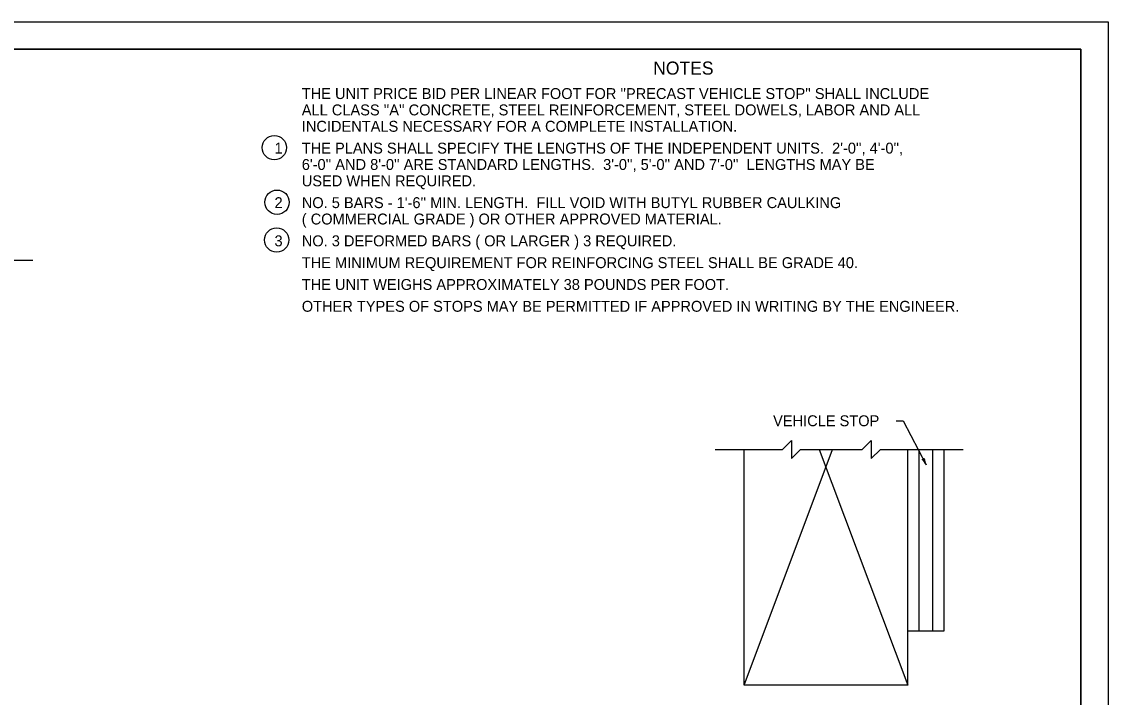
# Model space of a CAD drawing. Extents: x 1000 to 1036.3, y 1000 to 1022.
# Drawn here: x 1016.09 to 1036, y 1009.62 to 1022 of the extents above; entities that cross this region are included whole.
import ezdxf

# ---------------------------------------------------------------- set-up
doc = ezdxf.new("R2010")
doc.units = 0
for name, color, linetype in [('Level 1', 7, 'Continuous'), ('Level 10', 7, 'Continuous'), ('Level 11', 7, 'Continuous')]:
    doc.layers.add(name, color=color, linetype=linetype)

msp = doc.modelspace()

# ---------------------------------------------------------------- linework, layer by layer
at = {"layer": 'Level 1'}
for p, q in [((1013.795, 1017.631), (1016.29, 1017.631)), ((1032.114, 1014.685), (1032.239, 1014.685)), ((1032.239, 1014.685), (1032.665, 1013.876)), ((1028.795, 1014.159), (1029.779, 1014.159)), ((1029.324, 1009.836), (1029.324, 1014.159)), ((1029.324, 1009.836), (1030.945, 1014.159)), ((1030.703, 1014.159), (1032.324, 1009.836)), ((1032.074, 1014.159), (1033.341, 1014.159)), ((1032.324, 1009.836), (1032.324, 1014.159)), ((1032.532, 1010.836), (1032.532, 1014.159)), ((1032.782, 1010.836), (1032.782, 1014.159)), ((1032.99, 1010.836), (1032.99, 1014.159)), ((1032.324, 1010.836), (1032.99, 1010.836)), ((1032.324, 1009.836), (1029.324, 1009.836))]:
    msp.add_line(p, q, dxfattribs=at)
for points in [[(1029.779, 1014.159), (1030.029, 1014.159), (1030.195, 1014.325), (1030.195, 1013.992), (1030.362, 1014.159), (1031.24, 1014.159)], [(1031.24, 1014.159), (1031.49, 1014.159), (1031.657, 1014.325), (1031.657, 1013.992), (1031.824, 1014.159), (1032.074, 1014.159)]]:
    msp.add_lwpolyline(points, dxfattribs=at)
for centre in [(1020.717, 1019.692), (1020.766, 1018.691), (1020.758, 1017.999)]:
    msp.add_circle(centre, 0.223, dxfattribs=at)
for centre, radius, start, end in [((1032.596, 1014.007), 0.0312, 256.5708, 338.6875), ((1032.32, 1013.694), 0.391, 27.7962, 46.465), ((1033.011, 1014.058), 0.391, 189.1434, 207.7901), ((1032.32, 1013.694), 0.391, 27.784, 27.7963)]:
    msp.add_arc(centre, radius, start, end, dxfattribs=at)
at = {"layer": 'Level 10'}
for p, q in [((1000, 1022), (1036, 1022)), ((1036, 1022), (1036, 1000)), ((1007, 1021.5), (1035.5, 1021.5)), ((1035.5, 1021.5), (1035.5, 1000.5))]:
    msp.add_line(p, q, dxfattribs=at)
at = {"layer": 'Level 11'}
msp.add_lwpolyline([(1007, 1000.5), (1035.5, 1000.5), (1035.5, 1021.5), (1007, 1021.5)], close=True, dxfattribs=at)

# ---------------------------------------------------------------- texts
at = {"layer": 'Level 1'}
for s, height, p in [('NOTES', 0.24, (1027.66, 1021.03)), ("THE UNIT PRICE BID PER LINEAR FOOT FOR ''PRECAST VEHICLE STOP'' SHALL INCLUDE", 0.2, (1021.219, 1020.583)), ("ALL CLASS ''A'' CONCRETE, STEEL REINFORCEMENT, STEEL DOWELS, LABOR AND ALL", 0.2, (1021.219, 1020.283)), ('INCIDENTALS NECESSARY FOR A COMPLETE INSTALLATION.', 0.2, (1021.219, 1019.983)), ('1', 0.2, (1020.719, 1019.583)), ("THE PLANS SHALL SPECIFY THE LENGTHS OF THE INDEPENDENT UNITS.  2'-0'', 4'-0'',", 0.2, (1021.219, 1019.583)), ("6'-0'' AND 8'-0'' ARE STANDARD LENGTHS.  3'-0'', 5'-0'' AND 7'-0''  LENGTHS MAY BE", 0.2, (1021.219, 1019.283)), ('USED WHEN REQUIRED.', 0.2, (1021.219, 1018.983)), ('2', 0.2, (1020.719, 1018.583)), ("NO. 5 BARS - 1'-6'' MIN. LENGTH.  FILL VOID WITH BUTYL RUBBER CAULKING", 0.2, (1021.219, 1018.583)), ('( COMMERCIAL GRADE ) OR OTHER APPROVED MATERIAL.', 0.2, (1021.219, 1018.283)), ('3', 0.2, (1020.719, 1017.883)), ('NO. 3 DEFORMED BARS ( OR LARGER ) 3 REQUIRED.', 0.2, (1021.219, 1017.883)), ('THE MINIMUM REQUIREMENT FOR REINFORCING STEEL SHALL BE GRADE 40.', 0.2, (1021.219, 1017.483)), ('THE UNIT WEIGHS APPROXIMATELY 38 POUNDS PER FOOT.', 0.2, (1021.219, 1017.083)), ('OTHER TYPES OF STOPS MAY BE PERMITTED IF APPROVED IN WRITING BY THE ENGINEER.', 0.2, (1021.219, 1016.683)), ('VEHICLE STOP', 0.2, (1029.857, 1014.585))]:
    msp.add_text(s, height=height, dxfattribs=at).set_placement(p)

doc.saveas('drawing.dxf')
